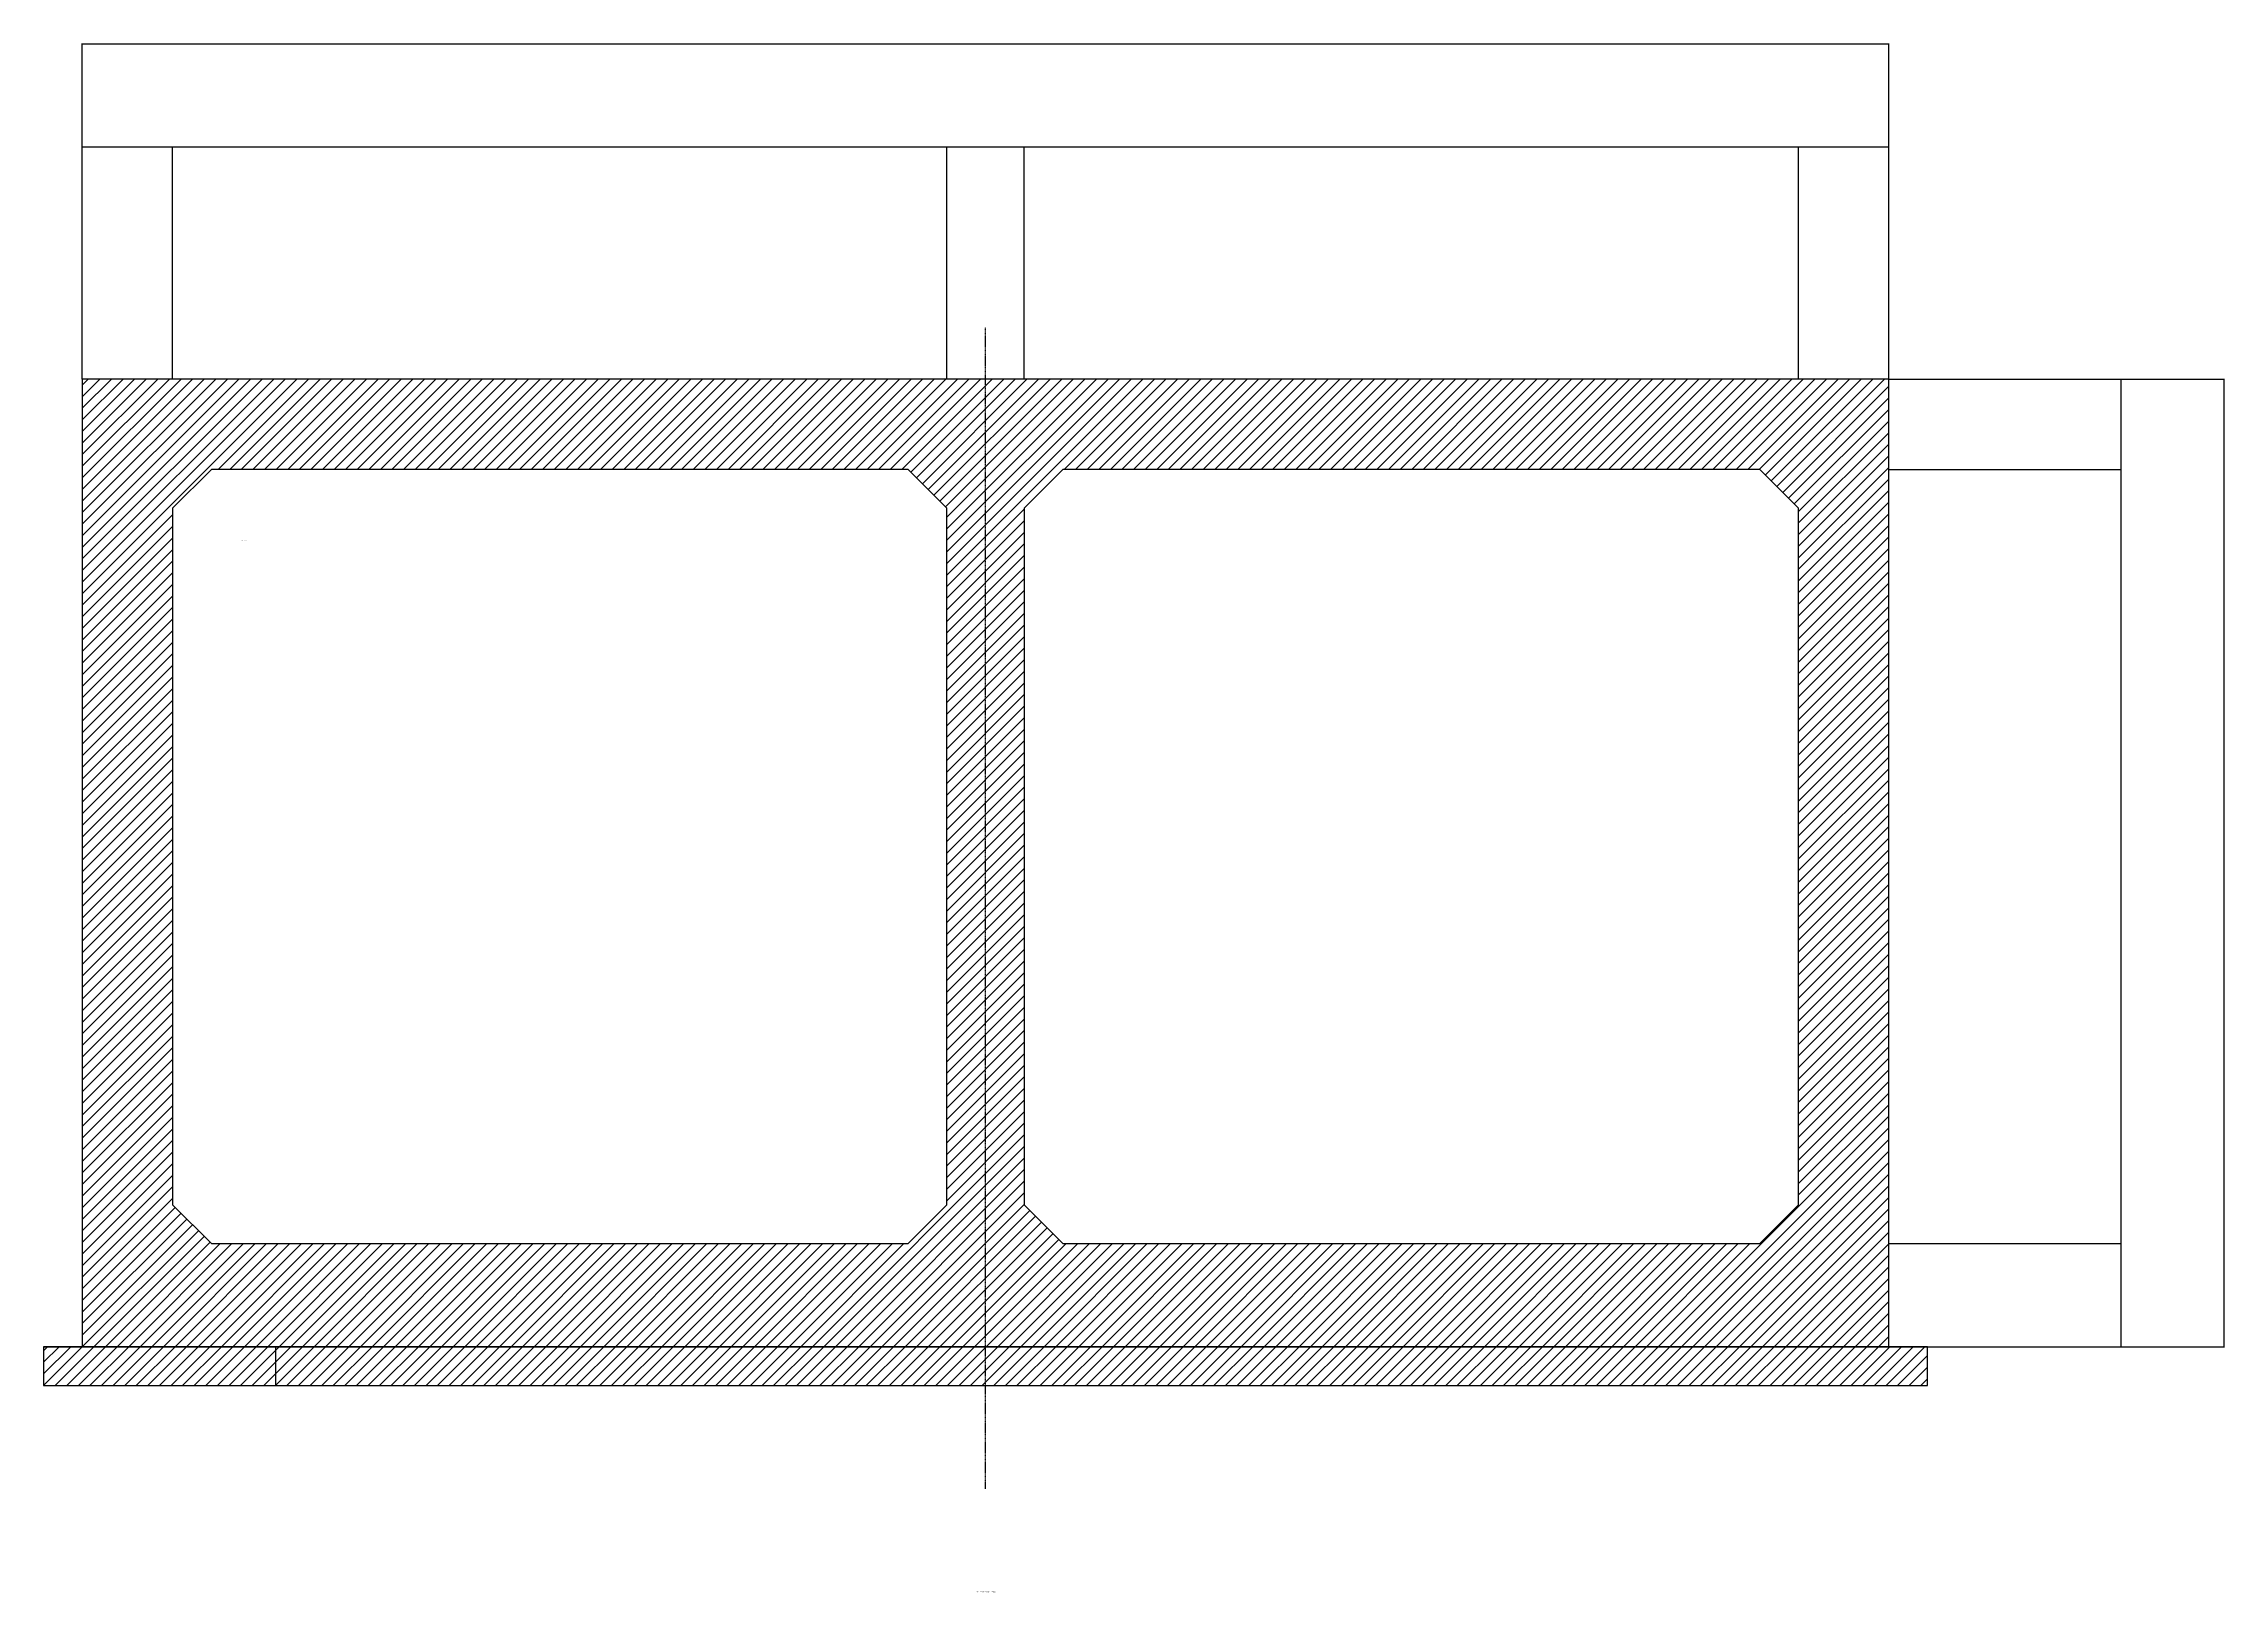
# Model space of a CAD drawing. Header units: millimetres. Extents: x -150 to 8300, y -952 to 5050.
import ezdxf
from ezdxf.enums import TextEntityAlignment as Align

# ---------------------------------------------------------------- set-up
doc = ezdxf.new("R2010")
doc.units = ezdxf.units.MM
doc.linetypes.add('CENTER', pattern=[5.08, 3.175, -0.635, 0.635, -0.635])
for name, color, linetype in [('BRG-CENTRE', 7, 'CENTER'), ('BRG-OUTLINE', 7, 'Continuous'), ('DIM', 7, 'Continuous'), ('HATCH', 7, 'Continuous'), ('TEXT', 7, 'Continuous')]:
    doc.layers.add(name, color=color, linetype=linetype)
doc.styles.add('OpenSansCondensed-Light', font='OpenSansCondensed-Light.ttf')
doc.dimstyles.new('EZDXF', dxfattribs={"dimtxt": 0.25, "dimasz": 0.175, "dimexe": 0.375, "dimexo": 0.125, "dimgap": 0.1, "dimtad": 1, "dimlfac": 100, "dimzin": 12, "dimdsep": 46, "dimtxsty": 'OpenSansCondensed-Light', "dimblk": 'ARCHTICK', "dimcen": 2.5, "dimazin": 3, "dimtfac": 0.5, "dimtmove": 2, "dimatfit": 3})

# ---------------------------------------------------------------- blocks, each defined once
blk = doc.blocks.new('_ARCHTICK')
at = {"color": 0, "linetype": 'BYBLOCK', "const_width": 0.15}
blk.add_lwpolyline([(-0.5, -0.5), (0.5, 0.5)], dxfattribs=at)

msp = doc.modelspace()

# ---------------------------------------------------------------- hatches: boundary and pattern name
at = {"layer": 'HATCH'}
h = msp.add_hatch(dxfattribs=at)
h.set_pattern_fill('ANSI31', scale=10)
h.paths.add_polyline_path([(0, 0), (7000, 0), (7000, 3750), (0, 3750)])
h.paths.add_polyline_path([(500, 400), (3200, 400), (3350, 550), (3350, 3250), (3200, 3400), (500, 3400), (350, 3250), (350, 550)])
h.paths.add_polyline_path([(3800, 400), (6500, 400), (6650, 550), (6650, 3250), (6500, 3400), (3800, 3400), (3650, 3250), (3650, 550)])
h = msp.add_hatch(dxfattribs=at)
h.set_pattern_fill('ANSI31', scale=10)
h.paths.add_polyline_path([(-150, -150), (7150, -150), (7150, 0), (-150, 0)])

# ---------------------------------------------------------------- linework, layer by layer
at = {"layer": 'BRG-CENTRE'}
msp.add_lwpolyline([(3500, -550), (3500, 3950)], dxfattribs=at)
at = {"layer": 'BRG-OUTLINE'}
for points in [[(0, 0), (7000, 0), (7000, 3750), (0, 3750)], [(500, 400), (3200, 400), (3350, 550), (3350, 3250), (3200, 3400), (500, 3400), (350, 3250), (350, 550)], [(3800, 400), (6500, 400), (6650, 550), (6650, 3250), (6500, 3400), (3800, 3400), (3650, 3250), (3650, 550)], [(-150, -150), (7150, -150), (7150, 0), (-150, 0)]]:
    msp.add_lwpolyline(points, close=True, dxfattribs=at)

# ---------------------------------------------------------------- texts
at = {"layer": 'TEXT'}
for s, height, p in [('HAUNCH 150×150', 2, (625, 3125)), ('2 CELL RCC BOX 3.000 × 3.000 m', 3.5, (3500, -950))]:
    msp.add_text(s, height=height, dxfattribs=at).set_placement(p, align=Align.MIDDLE_CENTER)

# ---------------------------------------------------------------- dimensions: what is measured, and where the dimension line sits
at = {"layer": 'DIM'}
for base, p1, p2 in [((0, 5050), (0, 3750), (7000, 3750)), ((0, 4650), (0, 3750), (350, 3750)), ((350, 4650), (350, 3750), (3350, 3750)), ((3350, 4650), (3350, 3750), (3650, 3750)), ((3650, 4650), (3650, 3750), (6650, 3750)), ((6650, 4650), (6650, 3750), (7000, 3750))]:
    msp.add_linear_dim(base=base, p1=p1, p2=p2, dimstyle='EZDXF', dxfattribs=at).render()
for base, p1, p2 in [((7900, 3400), (7000, 3400), (7000, 3750)), ((8300, 0), (7000, 0), (7000, 3750)), ((7900, 400), (7000, 400), (7000, 3400)), ((7900, 0), (7000, 0), (7000, 400)), ((750, -150), (-150, -150), (-150, 0))]:
    msp.add_linear_dim(base=base, p1=p1, p2=p2, angle=90, dimstyle='EZDXF', dxfattribs=at).render()

doc.saveas('drawing.dxf')
